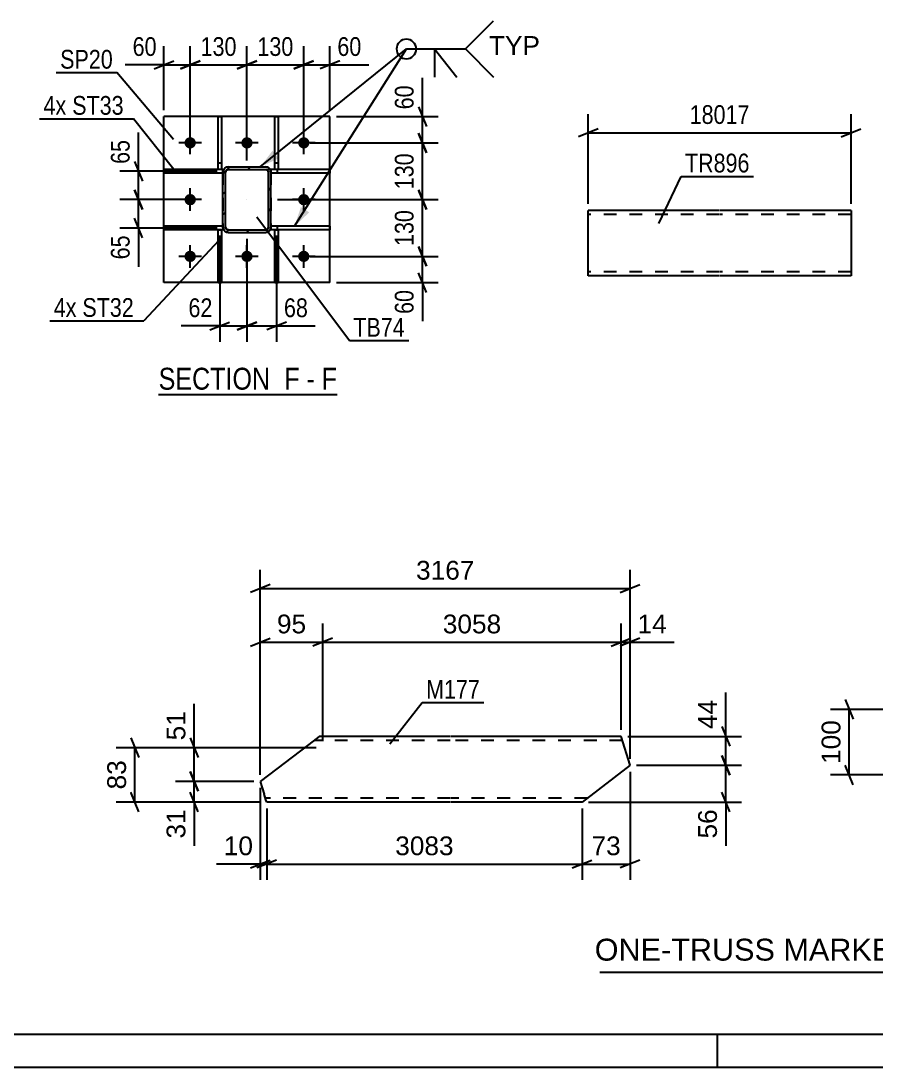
# Model space of a CAD drawing. Header units: millimetres. Extents: x 0 to 841, y 0 to 594.
# Drawn here: x 314.7 to 445.2, y 0 to 159.7 of the extents above; entities that cross this region are included whole.
import ezdxf

# ---------------------------------------------------------------- set-up
doc = ezdxf.new("R2010")
doc.units = ezdxf.units.MM
doc.linetypes.add('DXK_LINE_DOT2', pattern=[3.9198, 1.9599, -1.9599])
doc.linetypes.add('DXK_LINE_DOT3', pattern=[5.9187, 2.979, -0.9799, 0.9799, -0.9799])
doc.styles.add('Arial', font='ARIAL.TTF', dxfattribs={"height": 0.2})
doc.styles.add('Arial Narrow', font='ARIALN.TTF', dxfattribs={"height": 0.2})

# ---------------------------------------------------------------- blocks, each defined once
blk = doc.blocks.new('Unknown-717034467-1133')
at = {"color": 5, "linetype": 'Continuous'}
for p, q in [((5, 5), (836, 5)), ((421, 0), (421, 5)), ((0, 0), (841, 0))]:
    blk.add_line(p, q, dxfattribs=at)
blk = doc.blocks.new('Unknown-717034467-23349')
at = {"color": 7, "linetype": 'Continuous'}
blk.add_line((403, 14.5), (473, 14.5), dxfattribs=at)
at = {"color": 7, "style": 'Arial'}
blk.add_text('ONE-TRUSS MARKED AS TR896', height=3.3428, dxfattribs=at).set_placement((402.24, 16.25))
blk = doc.blocks.new('Unknown-717034467-17 - 2619')
at = {"color": 6, "linetype": 'Continuous'}
blk.add_line((335.7, 102.65), (362.92, 102.65), dxfattribs=at)
at = {"color": 0, "linetype": 'Continuous'}
for points in [[(353.81, 103.4), (353.81, 106.9), (335.7, 106.9), (335.7, 103.4)], [(357.2, 103.4), (357.2, 106.9), (354.86, 106.9), (354.86, 103.4)], [(359.53, 103.4), (359.53, 106.9), (358.25, 106.9), (358.25, 103.4)], [(362.92, 103.4), (362.92, 106.9), (360.58, 106.9), (360.58, 103.4)]]:
    blk.add_wipeout(points, dxfattribs=at)
at = {"color": 7, "linetype": 'Continuous', "style": 'Arial Narrow'}
for s, p in [('SECTION ', (335.7, 103.4)), ('F', (354.86, 103.4)), ('F', (360.58, 103.4)), ('-', (358.25, 103.4))]:
    blk.add_text(s, height=3.34, dxfattribs=at).set_placement(p)
blk = doc.blocks.new('Part-717034467-7425 - 7419')
at = {"color": 2, "linetype": 'Continuous'}
for p, q in [((360.2, 50.46), (358.63, 49.26)), ((380.2, 50.46), (360.2, 50.46)), ((406.27, 50.46), (380.3, 50.46)), ((407.64, 46.06), (406.27, 50.46)), ((358.63, 49.26), (351.21, 43.61)), ((407.64, 46.06), (400.3, 40.46)), ((351.21, 43.61), (351.82, 41.66)), ((352.08, 40.81), (351.82, 41.66)), ((352.16, 40.55), (352.08, 40.81)), ((352.19, 40.46), (352.16, 40.55)), ((380.2, 40.46), (352.19, 40.46)), ((400.3, 40.46), (380.3, 40.46))]:
    blk.add_line(p, q, dxfattribs=at)
at = {"color": 7, "linetype": 'DXK_LINE_DOT2'}
for p, q in [((360.2, 50.46), (359.23, 49.72)), ((380.2, 49.86), (359.42, 49.86)), ((406.46, 49.86), (380.3, 49.86)), ((351.96, 41.2), (351.82, 41.66)), ((352.08, 40.81), (351.99, 41.11)), ((380.2, 41.06), (352, 41.06)), ((401.09, 41.06), (380.3, 41.06))]:
    blk.add_line(p, q, dxfattribs=at)
blk = doc.blocks.new('Part-717034467-2743 - 2619')
at = {"color": 2, "linetype": 'Continuous'}
for p, q in [((361.84, 137), (352.84, 137)), ((352.84, 137), (352.84, 136.6)), ((361.84, 136.47), (352.84, 136.47)), ((361.84, 137), (361.84, 136.47))]:
    blk.add_line(p, q, dxfattribs=at)
at = {"color": 7, "linetype": 'DXK_LINE_DOT2'}
for p, q in [((352.84, 136.6), (352.84, 136.47)), ((353.84, 136.47), (353.84, 137))]:
    blk.add_line(p, q, dxfattribs=at)
blk = doc.blocks.new('Part-717034467-2716 - 2619')
at = {"color": 2, "linetype": 'Continuous'}
for p, q in [((353.43, 119.73), (353.43, 127.81)), ((353.43, 127.81), (353.96, 127.81)), ((353.96, 127.81), (353.96, 119.73)), ((353.96, 119.73), (353.43, 119.73))]:
    blk.add_line(p, q, dxfattribs=at)
at = {"color": 7, "linetype": 'DXK_LINE_DOT2'}
blk.add_line((353.43, 126.81), (353.96, 126.81), dxfattribs=at)
blk = doc.blocks.new('Part-717034467-2700 - 2619')
at = {"color": 2, "linetype": 'Continuous'}
for p, q in [((353.43, 137.01), (353.43, 145.07)), ((353.43, 145.07), (353.96, 145.07)), ((353.96, 145.07), (353.96, 137.01)), ((353.96, 137.01), (353.43, 137.01))]:
    blk.add_line(p, q, dxfattribs=at)
at = {"color": 7, "linetype": 'DXK_LINE_DOT2'}
blk.add_line((353.43, 138.01), (353.96, 138.01), dxfattribs=at)
blk = doc.blocks.new('Part-717034467-2680 - 2619')
at = {"linetype": 'Continuous'}
h = blk.add_hatch(dxfattribs=at)
h.set_pattern_fill('', scale=0.7, style=0, pattern_type=0)
h.set_pattern_definition([(45, (352.6076, 137.1688), (-1.57154, 1.57154), [])])
h.paths.add_polyline_path([(352.78, 136.91), (352.61, 137.17), (352.35, 137.34), (352.04, 137.4), (346.31, 137.4), (346, 137.34), (345.74, 137.17), (345.57, 136.91), (345.51, 136.6), (345.51, 128.2), (345.57, 127.9), (345.74, 127.64), (346, 127.46), (346.31, 127.4), (352.04, 127.4), (352.35, 127.46), (352.61, 127.64), (352.78, 127.9), (352.84, 128.2), (352.84, 136.6)])
h.paths.add_polyline_path([(352.44, 128.2), (352.41, 128.05), (352.32, 127.92), (352.19, 127.83), (352.04, 127.8), (346.31, 127.8), (346.16, 127.83), (346.03, 127.92), (345.94, 128.05), (345.91, 128.2), (345.91, 136.6), (345.94, 136.76), (346.03, 136.89), (346.16, 136.97), (346.31, 137), (352.04, 137), (352.19, 136.97), (352.32, 136.89), (352.41, 136.76), (352.44, 136.6)])
at = {"color": 7, "linetype": 'DXK_LINE_DOT2'}
for p, q in [((346, 137.34), (346.31, 137.4)), ((346.31, 137.4), (352.04, 137.4)), ((352.04, 137.4), (352.35, 137.34)), ((345.51, 136.6), (345.57, 136.91)), ((345.51, 136.6), (345.51, 128.2)), ((345.94, 136.76), (345.91, 136.6)), ((345.91, 128.2), (345.91, 136.6)), ((346.03, 136.89), (345.94, 136.76)), ((346.16, 136.97), (346.03, 136.89)), ((346.31, 137), (346.16, 136.97)), ((346.31, 137), (352.04, 137)), ((352.19, 136.97), (352.04, 137)), ((352.32, 136.89), (352.19, 136.97)), ((352.41, 136.76), (352.32, 136.89)), ((352.44, 136.6), (352.41, 136.76)), ((352.44, 128.2), (352.44, 136.6)), ((352.78, 136.91), (352.84, 136.6)), ((352.84, 136.6), (352.84, 128.2)), ((345.57, 127.9), (345.51, 128.2)), ((345.91, 128.2), (345.94, 128.05)), ((345.94, 128.05), (346.03, 127.92)), ((346.03, 127.92), (346.16, 127.83)), ((346.16, 127.83), (346.31, 127.8)), ((346.31, 127.8), (352.04, 127.8)), ((352.04, 127.8), (352.19, 127.83)), ((352.19, 127.83), (352.32, 127.92)), ((352.32, 127.92), (352.41, 128.05)), ((352.41, 128.05), (352.44, 128.2)), ((352.84, 128.2), (352.78, 127.9)), ((346.31, 127.4), (346, 127.46)), ((346.31, 127.4), (352.04, 127.4)), ((352.35, 127.46), (352.04, 127.4))]:
    blk.add_line(p, q, dxfattribs=at)
at = {"color": 2, "linetype": 'Continuous'}
for p, q in [((346.31, 137.4), (346, 137.34)), ((346.31, 137.4), (352.04, 137.4)), ((352.35, 137.34), (352.04, 137.4)), ((345.57, 136.91), (345.51, 136.6)), ((345.51, 128.2), (345.51, 136.6)), ((345.91, 136.6), (345.94, 136.76)), ((345.91, 128.2), (345.91, 136.6)), ((345.94, 136.76), (346.03, 136.89)), ((346.03, 136.89), (346.16, 136.97)), ((346.16, 136.97), (346.31, 137)), ((346.31, 137), (352.04, 137)), ((352.04, 137), (352.19, 136.97)), ((352.19, 136.97), (352.32, 136.89)), ((352.32, 136.89), (352.41, 136.76)), ((352.41, 136.76), (352.44, 136.6)), ((352.44, 128.2), (352.44, 136.6)), ((352.84, 136.6), (352.78, 136.91)), ((352.84, 128.2), (352.84, 136.6)), ((345.51, 128.2), (345.57, 127.9)), ((345.94, 128.05), (345.91, 128.2)), ((346.03, 127.92), (345.94, 128.05)), ((346.16, 127.83), (346.03, 127.92)), ((346.31, 127.8), (346.16, 127.83)), ((346.31, 127.8), (352.04, 127.8)), ((352.19, 127.83), (352.04, 127.8)), ((352.32, 127.92), (352.19, 127.83)), ((352.41, 128.05), (352.32, 127.92)), ((352.44, 128.2), (352.41, 128.05)), ((352.78, 127.9), (352.84, 128.2)), ((346, 127.46), (346.31, 127.4)), ((346.31, 127.4), (352.04, 127.4)), ((352.04, 127.4), (352.35, 127.46))]:
    blk.add_line(p, q, dxfattribs=at)
at = {"color": 7, "linetype": 'DXK_LINE_DOT3'}
blk.add_line((349.18, 132.4), (349.18, 132.4), dxfattribs=at)
at = {"color": 7, "linetype": 'DXK_LINE_DOT2'}
for centre, start, end in [((346.31, 136.6), 112.5, 157.5), ((352.04, 136.6), 22.5, 67.5), ((346.31, 128.2), 202.5, 247.5), ((352.04, 128.2), 292.5, 337.5)]:
    blk.add_arc(centre, 0.8, start, end, dxfattribs=at)
at = {"color": 2, "linetype": 'Continuous'}
for centre, start, end in [((346.31, 136.6), 112.5, 157.5), ((352.04, 136.6), 22.5, 67.5), ((346.31, 128.2), 202.5, 247.5), ((352.04, 128.2), 292.5, 337.5)]:
    blk.add_arc(centre, 0.8, start, end, dxfattribs=at)
blk = doc.blocks.new('Part-717034467-2715 - 2619')
at = {"color": 2, "linetype": 'Continuous'}
for p, q in [((344.76, 137.01), (344.76, 145.07)), ((344.76, 145.07), (345.3, 145.07)), ((345.3, 145.07), (345.3, 137.01)), ((345.3, 137.01), (344.76, 137.01))]:
    blk.add_line(p, q, dxfattribs=at)
at = {"color": 7, "linetype": 'DXK_LINE_DOT2'}
blk.add_line((344.76, 138.01), (345.3, 138.01), dxfattribs=at)
blk = doc.blocks.new('Part-717034467-2721 - 2619')
at = {"color": 2, "linetype": 'Continuous'}
for p, q in [((344.77, 119.73), (344.77, 127.81)), ((344.77, 127.81), (345.3, 127.81)), ((345.3, 127.81), (345.3, 119.73)), ((345.3, 119.73), (344.77, 119.73))]:
    blk.add_line(p, q, dxfattribs=at)
at = {"color": 7, "linetype": 'DXK_LINE_DOT2'}
blk.add_line((344.77, 126.81), (345.3, 126.81), dxfattribs=at)
blk = doc.blocks.new('Part-717034467-2722 - 2619')
at = {"color": 2, "linetype": 'Continuous'}
for p, q in [((345.51, 128.33), (336.51, 128.33)), ((336.51, 128.33), (336.51, 127.8)), ((344.77, 127.8), (336.51, 127.8)), ((345.51, 127.8), (345.3, 127.8)), ((345.51, 128.2), (345.51, 127.8))]:
    blk.add_line(p, q, dxfattribs=at)
at = {"color": 7, "linetype": 'DXK_LINE_DOT2'}
for p, q in [((344.51, 127.8), (344.51, 128.33)), ((345.3, 127.8), (344.77, 127.8)), ((345.51, 128.2), (345.51, 128.33))]:
    blk.add_line(p, q, dxfattribs=at)
blk = doc.blocks.new('Part-717034467-2723 - 2619')
at = {"color": 2, "linetype": 'Continuous'}
for p, q in [((345.51, 137), (336.51, 137)), ((336.51, 137), (336.51, 136.47)), ((345.51, 136.47), (336.51, 136.47)), ((345.51, 136.6), (345.51, 137))]:
    blk.add_line(p, q, dxfattribs=at)
at = {"color": 7, "linetype": 'DXK_LINE_DOT2'}
for p, q in [((344.51, 136.47), (344.51, 137)), ((345.51, 136.6), (345.51, 136.47))]:
    blk.add_line(p, q, dxfattribs=at)
blk = doc.blocks.new('Part-717034467-2738 - 2619')
at = {"color": 2, "linetype": 'Continuous'}
for p, q in [((361.84, 128.33), (352.84, 128.33)), ((352.84, 128.21), (352.84, 127.8)), ((353.43, 127.8), (352.84, 127.8)), ((361.84, 127.8), (353.96, 127.8)), ((361.84, 128.33), (361.84, 127.8))]:
    blk.add_line(p, q, dxfattribs=at)
at = {"color": 7, "linetype": 'DXK_LINE_DOT2'}
for p, q in [((352.84, 128.33), (352.84, 128.21)), ((353.96, 127.8), (353.43, 127.8)), ((353.84, 127.8), (353.84, 128.33))]:
    blk.add_line(p, q, dxfattribs=at)
blk = doc.blocks.new('Part-717034467-2748 - 2619')
at = {"color": 2, "linetype": 'Continuous'}
for p, q in [((336.51, 119.74), (336.51, 145.07)), ((361.84, 145.07), (336.51, 145.07)), ((361.84, 119.74), (361.84, 145.07)), ((361.84, 119.74), (336.51, 119.74))]:
    blk.add_line(p, q, dxfattribs=at)
blk = doc.blocks.new('Bolt-717034467-2767 - 2619')
at = {"linetype": 'Continuous'}
for points in [[(339.64, 141.07, -1), (341.38, 141.07, -1)], [(348.31, 141.07, -1), (350.04, 141.07, -1)], [(356.98, 141.07, -1), (358.71, 141.07, -1)], [(339.64, 132.4, -1), (341.38, 132.4, -1)], [(356.98, 132.4, -1), (358.71, 132.4, -1)], [(339.64, 123.74, -1), (341.38, 123.74, -1)], [(348.31, 123.74, -1), (350.04, 123.74, -1)], [(356.98, 123.74, -1), (358.71, 123.74, -1)]]:
    blk.add_hatch(color=1, dxfattribs=at).paths.add_polyline_path(points)
at = {"color": 1, "linetype": 'Continuous'}
for p, q in [((340.51, 139.34), (340.51, 142.8)), ((349.18, 139.34), (349.18, 142.8)), ((357.84, 139.34), (357.84, 142.8)), ((342.24, 141.07), (338.78, 141.07)), ((350.91, 141.07), (347.44, 141.07)), ((359.58, 141.07), (356.11, 141.07)), ((340.51, 130.67), (340.51, 134.14)), ((357.84, 130.67), (357.84, 134.14)), ((342.24, 132.4), (338.78, 132.4)), ((359.58, 132.4), (356.11, 132.4)), ((340.51, 122), (340.51, 125.47)), ((349.18, 122), (349.18, 125.47)), ((357.84, 122), (357.84, 125.47)), ((342.24, 123.74), (338.78, 123.74)), ((350.91, 123.74), (347.44, 123.74)), ((359.58, 123.74), (356.11, 123.74))]:
    blk.add_line(p, q, dxfattribs=at)
blk = doc.blocks.new('Part-717034467-7367 - 7361')
at = {"color": 2, "linetype": 'Continuous'}
for p, q in [((421.25, 130.76), (401.25, 130.76)), ((401.25, 120.85), (401.25, 130.76)), ((441.35, 130.76), (421.35, 130.76)), ((441.35, 130.76), (441.35, 120.76)), ((401.25, 120.76), (401.25, 120.85)), ((421.25, 120.76), (401.25, 120.76)), ((441.35, 120.76), (421.35, 120.76))]:
    blk.add_line(p, q, dxfattribs=at)
at = {"color": 7, "linetype": 'DXK_LINE_DOT2'}
for p, q in [((421.25, 130.16), (401.25, 130.16)), ((441.35, 130.16), (421.35, 130.16)), ((441.35, 130.67), (441.35, 130.76)), ((401.25, 121.36), (401.25, 121.41)), ((421.25, 121.36), (401.25, 121.36)), ((441.35, 121.36), (421.35, 121.36)), ((441.35, 121.36), (441.35, 121.41))]:
    blk.add_line(p, q, dxfattribs=at)
blk = doc.blocks.new('StraightDimension-717034467-7537 - 7419')
at = {"color": 7, "linetype": 'Continuous'}
for p, q in [((351.21, 44.61), (351.21, 75.9)), ((407.64, 47.06), (407.64, 75.9)), ((352.71, 73.65), (349.71, 72.45)), ((406.14, 72.45), (409.14, 73.65)), ((351.21, 73.05), (407.64, 73.05))]:
    blk.add_line(p, q, dxfattribs=at)
at = {"color": 0}
blk.add_wipeout([(384.47, 73.8), (384.47, 78), (374.38, 78), (374.38, 73.8)], dxfattribs=at)
at = {"color": 3, "style": 'Arial'}
blk.add_text('3167', height=2.865, dxfattribs=at).set_placement((374.98, 74.4))
blk = doc.blocks.new('StraightDimension-717034467-7428 - 7419')
at = {"color": 7, "linetype": 'Continuous'}
for p, q in [((351.21, 42.61), (351.21, 28.59)), ((352.19, 39.46), (352.19, 28.59)), ((349.71, 30.39), (352.71, 31.59)), ((353.69, 31.59), (350.69, 30.39)), ((351.21, 30.99), (352.19, 30.99))]:
    blk.add_line(p, q, dxfattribs=at)
at = {"color": 0}
blk.add_wipeout([(350.68, 31.74), (350.68, 35.94), (345.04, 35.94), (345.04, 31.74)], dxfattribs=at)
at = {"color": 7, "linetype": 'Continuous'}
blk.add_line((351.21, 30.99), (344.51, 30.99), dxfattribs=at)
blk.add_line((351.21, 30.99), (344.51, 30.99), dxfattribs=at)
at = {"color": 3, "style": 'Arial'}
blk.add_text('10', height=2.865, dxfattribs=at).set_placement((345.64, 32.34))
blk = doc.blocks.new('StraightDimension-717034467-7469 - 7419')
at = {"color": 7, "linetype": 'Continuous'}
for p, q in [((407.64, 45.06), (407.64, 28.59)), ((400.3, 39.46), (400.3, 28.59)), ((398.8, 30.39), (401.8, 31.59)), ((400.3, 30.99), (407.64, 30.99)), ((409.14, 31.59), (406.14, 30.39))]:
    blk.add_line(p, q, dxfattribs=at)
at = {"color": 0}
blk.add_wipeout([(406.8, 31.74), (406.8, 35.94), (401.15, 35.94), (401.15, 31.74)], dxfattribs=at)
at = {"color": 3, "style": 'Arial'}
blk.add_text('73', height=2.865, dxfattribs=at).set_placement((401.75, 32.34))
blk = doc.blocks.new('StraightDimension-717034467-7445 - 7419')
at = {"color": 7, "linetype": 'Continuous'}
for p, q in [((352.19, 39.46), (352.19, 28.59)), ((400.3, 39.46), (400.3, 28.59)), ((353.69, 31.59), (350.69, 30.39)), ((352.19, 30.99), (400.3, 30.99)), ((398.8, 30.39), (401.8, 31.59))]:
    blk.add_line(p, q, dxfattribs=at)
at = {"color": 0}
blk.add_wipeout([(381.29, 31.74), (381.29, 35.94), (371.2, 35.94), (371.2, 31.74)], dxfattribs=at)
at = {"color": 3, "style": 'Arial'}
blk.add_text('3083', height=2.865, dxfattribs=at).set_placement((371.8, 32.34))
blk = doc.blocks.new('StraightDimension-717034467-7639 - 7419')
at = {"color": 7, "linetype": 'Continuous'}
for p, q in [((421.64, 47.56), (422.84, 44.56)), ((408.64, 46.06), (424.64, 46.06)), ((422.24, 40.46), (422.24, 46.06)), ((422.84, 38.96), (421.64, 41.96)), ((401.3, 40.46), (424.64, 40.46))]:
    blk.add_line(p, q, dxfattribs=at)
at = {"color": 0}
blk.add_wipeout([(421.49, 39.94), (417.29, 39.94), (417.29, 34.29), (421.49, 34.29)], dxfattribs=at)
at = {"color": 7, "linetype": 'Continuous'}
blk.add_line((422.24, 40.46), (422.24, 33.77), dxfattribs=at)
blk.add_line((422.24, 40.46), (422.24, 33.77), dxfattribs=at)
at = {"color": 3, "style": 'Arial'}
blk.add_text('56', height=2.865, rotation=90.0002, dxfattribs=at).set_placement((420.89, 34.89))
blk = doc.blocks.new('StraightDimension-717034467-7511 - 7419')
at = {"color": 7, "linetype": 'Continuous'}
for p, q in [((340.52, 50.24), (341.72, 47.24)), ((359.74, 48.74), (338.27, 48.74)), ((341.12, 43.61), (341.12, 48.74)), ((341.72, 42.11), (340.52, 45.11)), ((350.21, 43.61), (338.27, 43.61))]:
    blk.add_line(p, q, dxfattribs=at)
at = {"color": 0}
blk.add_wipeout([(340.37, 54.91), (336.17, 54.91), (336.17, 49.27), (340.37, 49.27)], dxfattribs=at)
at = {"color": 7, "linetype": 'Continuous'}
blk.add_line((341.12, 48.74), (341.12, 55.44), dxfattribs=at)
blk.add_line((341.12, 48.74), (341.12, 55.44), dxfattribs=at)
at = {"color": 3, "style": 'Arial'}
blk.add_text('51', height=2.865, rotation=90.0002, dxfattribs=at).set_placement((339.77, 49.87))
blk = doc.blocks.new('StraightDimension-717034467-7487 - 7419')
at = {"color": 7, "linetype": 'Continuous'}
for p, q in [((340.52, 45.11), (341.72, 42.11)), ((350.21, 43.61), (338.27, 43.61)), ((341.12, 40.46), (341.12, 43.61)), ((341.72, 38.96), (340.52, 41.96)), ((351.19, 40.46), (338.27, 40.46))]:
    blk.add_line(p, q, dxfattribs=at)
at = {"color": 0}
blk.add_wipeout([(340.37, 39.94), (336.17, 39.94), (336.17, 34.29), (340.37, 34.29)], dxfattribs=at)
at = {"color": 7, "linetype": 'Continuous'}
blk.add_line((341.12, 40.46), (341.12, 33.77), dxfattribs=at)
blk.add_line((341.12, 40.46), (341.12, 33.77), dxfattribs=at)
at = {"color": 3, "style": 'Arial'}
blk.add_text('31', height=2.865, rotation=90.0002, dxfattribs=at).set_placement((339.77, 34.89))
blk = doc.blocks.new('StraightDimension-717034467-7548 - 7419')
at = {"color": 7, "linetype": 'Continuous'}
for p, q in [((360.74, 49.74), (360.74, 67.7)), ((406.27, 51.46), (406.27, 67.7)), ((362.24, 65.45), (359.24, 64.25)), ((360.74, 64.85), (406.27, 64.85)), ((404.77, 64.25), (407.77, 65.45))]:
    blk.add_line(p, q, dxfattribs=at)
at = {"color": 0}
blk.add_wipeout([(388.55, 65.6), (388.55, 69.8), (378.46, 69.8), (378.46, 65.6)], dxfattribs=at)
at = {"color": 3, "style": 'Arial'}
blk.add_text('3058', height=2.865, dxfattribs=at).set_placement((379.06, 66.2))
blk = doc.blocks.new('StraightDimension-717034467-7572 - 7419')
at = {"color": 7, "linetype": 'Continuous'}
for p, q in [((351.21, 44.61), (351.21, 67.7)), ((360.74, 49.74), (360.74, 67.7)), ((349.71, 64.25), (352.71, 65.45)), ((351.21, 64.85), (360.74, 64.85)), ((362.24, 65.45), (359.24, 64.25))]:
    blk.add_line(p, q, dxfattribs=at)
at = {"color": 0}
blk.add_wipeout([(358.8, 65.6), (358.8, 69.8), (353.15, 69.8), (353.15, 65.6)], dxfattribs=at)
at = {"color": 3, "style": 'Arial'}
blk.add_text('95', height=2.865, dxfattribs=at).set_placement((353.75, 66.2))
blk = doc.blocks.new('StraightDimension-717034467-7589 - 7419')
at = {"color": 7, "linetype": 'Continuous'}
for p, q in [((406.27, 51.46), (406.27, 67.7)), ((407.64, 47.06), (407.64, 67.7)), ((404.77, 64.25), (407.77, 65.45)), ((409.14, 65.45), (406.14, 64.25)), ((406.27, 64.85), (407.64, 64.85))]:
    blk.add_line(p, q, dxfattribs=at)
at = {"color": 0}
blk.add_wipeout([(413.82, 65.6), (413.82, 69.8), (408.17, 69.8), (408.17, 65.6)], dxfattribs=at)
at = {"color": 7, "linetype": 'Continuous'}
blk.add_line((407.64, 64.85), (414.34, 64.85), dxfattribs=at)
blk.add_line((407.64, 64.85), (414.34, 64.85), dxfattribs=at)
at = {"color": 3, "style": 'Arial'}
blk.add_text('14', height=2.865, dxfattribs=at).set_placement((408.77, 66.2))
blk = doc.blocks.new('StraightDimension-717034467-7607 - 7419')
at = {"color": 7, "linetype": 'Continuous'}
for p, q in [((331.47, 50.24), (332.67, 47.24)), ((359.74, 48.74), (329.22, 48.74)), ((332.07, 40.46), (332.07, 48.74)), ((332.67, 38.96), (331.47, 41.96)), ((351.19, 40.46), (329.22, 40.46))]:
    blk.add_line(p, q, dxfattribs=at)
at = {"color": 0}
blk.add_wipeout([(331.32, 47.43), (327.12, 47.43), (327.12, 41.78), (331.32, 41.78)], dxfattribs=at)
at = {"color": 3, "style": 'Arial'}
blk.add_text('83', height=2.865, rotation=90.0002, dxfattribs=at).set_placement((330.72, 42.38))
blk = doc.blocks.new('StraightDimension-717034467-7663 - 7419')
at = {"color": 7, "linetype": 'Continuous'}
for p, q in [((421.64, 51.96), (422.84, 48.96)), ((407.27, 50.46), (424.64, 50.46)), ((422.24, 46.06), (422.24, 50.46)), ((422.84, 44.56), (421.64, 47.56)), ((408.64, 46.06), (424.64, 46.06))]:
    blk.add_line(p, q, dxfattribs=at)
at = {"color": 0}
blk.add_wipeout([(421.49, 56.64), (417.29, 56.64), (417.29, 50.99), (421.49, 50.99)], dxfattribs=at)
at = {"color": 7, "linetype": 'Continuous'}
blk.add_line((422.24, 50.46), (422.24, 57.16), dxfattribs=at)
blk.add_line((422.24, 50.46), (422.24, 57.16), dxfattribs=at)
at = {"color": 3, "style": 'Arial'}
blk.add_text('44', height=2.865, rotation=90.0002, dxfattribs=at).set_placement((420.89, 51.59))
blk = doc.blocks.new('StraightDimension-717034467-2894 - 2619')
at = {"color": 7, "linetype": 'Continuous'}
for p, q in [((349.18, 138.4), (349.18, 155.84)), ((357.84, 142.07), (357.84, 155.84)), ((347.68, 152.39), (350.68, 153.59)), ((359.34, 153.59), (356.34, 152.39)), ((349.18, 152.99), (357.84, 152.99))]:
    blk.add_line(p, q, dxfattribs=at)
at = {"color": 0}
blk.add_wipeout([(356.85, 153.74), (356.85, 157.94), (350.17, 157.94), (350.17, 153.74)], dxfattribs=at)
at = {"color": 3, "style": 'Arial Narrow'}
blk.add_text('130', height=2.863, dxfattribs=at).set_placement((350.77, 154.34))
blk = doc.blocks.new('StraightDimension-717034467-2843 - 2619')
at = {"color": 7, "linetype": 'Continuous'}
for p, q in [((375.35, 125.24), (376.55, 122.24)), ((358.84, 123.74), (378.35, 123.74)), ((375.95, 119.74), (375.95, 123.74)), ((376.55, 118.24), (375.35, 121.24)), ((362.84, 119.74), (378.35, 119.74))]:
    blk.add_line(p, q, dxfattribs=at)
at = {"color": 0}
blk.add_wipeout([(375.2, 119.21), (371, 119.21), (371, 114.36), (375.2, 114.36)], dxfattribs=at)
at = {"color": 7, "linetype": 'Continuous'}
blk.add_line((375.95, 119.74), (375.95, 113.83), dxfattribs=at)
blk.add_line((375.95, 119.74), (375.95, 113.83), dxfattribs=at)
at = {"color": 3, "style": 'Arial Narrow'}
blk.add_text('60', height=2.863, rotation=90.0002, dxfattribs=at).set_placement((374.6, 114.96))
blk = doc.blocks.new('StraightDimension-717034467-2873 - 2619')
at = {"color": 7, "linetype": 'Continuous'}
for p, q in [((375.35, 146.57), (376.55, 143.57)), ((362.84, 145.07), (378.35, 145.07)), ((375.95, 141.07), (375.95, 145.07)), ((376.55, 139.57), (375.35, 142.57)), ((358.84, 141.07), (378.35, 141.07))]:
    blk.add_line(p, q, dxfattribs=at)
at = {"color": 0}
blk.add_wipeout([(375.2, 150.45), (371, 150.45), (371, 145.59), (375.2, 145.59)], dxfattribs=at)
at = {"color": 7, "linetype": 'Continuous'}
blk.add_line((375.95, 145.07), (375.95, 150.98), dxfattribs=at)
blk.add_line((375.95, 145.07), (375.95, 150.98), dxfattribs=at)
at = {"color": 3, "style": 'Arial Narrow'}
blk.add_text('60', height=2.863, rotation=90.0002, dxfattribs=at).set_placement((374.6, 146.19))
blk = doc.blocks.new('StraightDimension-717034467-2944 - 2619')
at = {"color": 7, "linetype": 'Continuous'}
for p, q in [((349.18, 126.4), (349.18, 110.72)), ((353.7, 126.81), (353.7, 110.72)), ((347.68, 112.52), (350.68, 113.72)), ((355.2, 113.72), (352.2, 112.52)), ((349.18, 113.12), (353.7, 113.12))]:
    blk.add_line(p, q, dxfattribs=at)
at = {"color": 0}
blk.add_wipeout([(359.08, 113.87), (359.08, 118.07), (354.22, 118.07), (354.22, 113.87)], dxfattribs=at)
at = {"color": 7, "linetype": 'Continuous'}
blk.add_line((353.7, 113.12), (359.6, 113.12), dxfattribs=at)
blk.add_line((353.7, 113.12), (359.6, 113.12), dxfattribs=at)
at = {"color": 3, "style": 'Arial Narrow'}
blk.add_text('68', height=2.863, dxfattribs=at).set_placement((354.82, 114.47))
blk = doc.blocks.new('StraightDimension-717034467-2853 - 2619')
at = {"color": 7, "linetype": 'Continuous'}
for p, q in [((375.35, 133.9), (376.55, 130.9)), ((353.84, 132.4), (378.35, 132.4)), ((375.95, 123.74), (375.95, 132.4)), ((376.55, 122.24), (375.35, 125.24)), ((358.84, 123.74), (378.35, 123.74))]:
    blk.add_line(p, q, dxfattribs=at)
at = {"color": 0}
blk.add_wipeout([(375.2, 131.41), (371, 131.41), (371, 124.73), (375.2, 124.73)], dxfattribs=at)
at = {"color": 3, "style": 'Arial Narrow'}
blk.add_text('130', height=2.863, rotation=90.0002, dxfattribs=at).set_placement((374.6, 125.33))
blk = doc.blocks.new('StraightDimension-717034467-2863 - 2619')
at = {"color": 7, "linetype": 'Continuous'}
for p, q in [((375.35, 142.57), (376.55, 139.57)), ((358.84, 141.07), (378.35, 141.07)), ((375.95, 132.4), (375.95, 141.07)), ((376.55, 130.9), (375.35, 133.9)), ((353.84, 132.4), (378.35, 132.4))]:
    blk.add_line(p, q, dxfattribs=at)
at = {"color": 0}
blk.add_wipeout([(375.2, 140.08), (371, 140.08), (371, 133.39), (375.2, 133.39)], dxfattribs=at)
at = {"color": 3, "style": 'Arial Narrow'}
blk.add_text('130', height=2.863, rotation=90.0002, dxfattribs=at).set_placement((374.6, 133.99))
blk = doc.blocks.new('StraightDimension-717034467-2884 - 2619')
at = {"color": 7, "linetype": 'Continuous'}
for p, q in [((357.84, 142.07), (357.84, 155.84)), ((361.84, 146.07), (361.84, 155.84)), ((356.34, 152.39), (359.34, 153.59)), ((363.34, 153.59), (360.34, 152.39)), ((357.84, 152.99), (361.84, 152.99))]:
    blk.add_line(p, q, dxfattribs=at)
at = {"color": 0}
blk.add_wipeout([(367.22, 153.74), (367.22, 157.94), (362.37, 157.94), (362.37, 153.74)], dxfattribs=at)
at = {"color": 7, "linetype": 'Continuous'}
blk.add_line((361.84, 152.99), (367.75, 152.99), dxfattribs=at)
blk.add_line((361.84, 152.99), (367.75, 152.99), dxfattribs=at)
at = {"color": 3, "style": 'Arial Narrow'}
blk.add_text('60', height=2.863, dxfattribs=at).set_placement((362.97, 154.34))
blk = doc.blocks.new('StraightDimension-717034467-2903 - 2619')
at = {"color": 7, "linetype": 'Continuous'}
for p, q in [((340.51, 142.07), (340.51, 155.84)), ((349.18, 138.4), (349.18, 155.84)), ((339.01, 152.39), (342.01, 153.59)), ((350.68, 153.59), (347.68, 152.39)), ((340.51, 152.99), (349.18, 152.99))]:
    blk.add_line(p, q, dxfattribs=at)
at = {"color": 0}
blk.add_wipeout([(348.18, 153.74), (348.18, 157.94), (341.5, 157.94), (341.5, 153.74)], dxfattribs=at)
at = {"color": 3, "style": 'Arial Narrow'}
blk.add_text('130', height=2.863, dxfattribs=at).set_placement((342.1, 154.34))
blk = doc.blocks.new('StraightDimension-717034467-2912 - 2619')
at = {"color": 7, "linetype": 'Continuous'}
for p, q in [((336.51, 146.07), (336.51, 155.84)), ((340.51, 142.07), (340.51, 155.84)), ((335.01, 152.39), (338.01, 153.59)), ((342.01, 153.59), (339.01, 152.39)), ((336.51, 152.99), (340.51, 152.99))]:
    blk.add_line(p, q, dxfattribs=at)
at = {"color": 0}
blk.add_wipeout([(335.98, 153.74), (335.98, 157.94), (331.13, 157.94), (331.13, 153.74)], dxfattribs=at)
at = {"color": 7, "linetype": 'Continuous'}
blk.add_line((336.51, 152.99), (330.6, 152.99), dxfattribs=at)
blk.add_line((336.51, 152.99), (330.6, 152.99), dxfattribs=at)
at = {"color": 3, "style": 'Arial Narrow'}
blk.add_text('60', height=2.863, dxfattribs=at).set_placement((331.73, 154.34))
blk = doc.blocks.new('StraightDimension-717034467-2923 - 2619')
at = {"color": 7, "linetype": 'Continuous'}
for p, q in [((332.02, 138.23), (333.22, 135.23)), ((344.51, 136.73), (329.77, 136.73)), ((332.62, 132.4), (332.62, 136.73)), ((333.22, 130.9), (332.02, 133.9)), ((339.51, 132.4), (329.77, 132.4))]:
    blk.add_line(p, q, dxfattribs=at)
at = {"color": 0}
blk.add_wipeout([(331.87, 142.12), (327.67, 142.12), (327.67, 137.26), (331.87, 137.26)], dxfattribs=at)
at = {"color": 7, "linetype": 'Continuous'}
blk.add_line((332.62, 136.73), (332.62, 142.64), dxfattribs=at)
blk.add_line((332.62, 136.73), (332.62, 142.64), dxfattribs=at)
at = {"color": 3, "style": 'Arial Narrow'}
blk.add_text('65', height=2.863, rotation=90.0002, dxfattribs=at).set_placement((331.27, 137.86))
blk = doc.blocks.new('StraightDimension-717034467-2933 - 2619')
at = {"color": 7, "linetype": 'Continuous'}
for p, q in [((332.02, 133.9), (333.22, 130.9)), ((339.51, 132.4), (329.77, 132.4)), ((332.62, 128.07), (332.62, 132.4)), ((333.22, 126.57), (332.02, 129.57)), ((344.51, 128.07), (329.77, 128.07))]:
    blk.add_line(p, q, dxfattribs=at)
at = {"color": 0}
blk.add_wipeout([(331.87, 127.54), (327.67, 127.54), (327.67, 122.69), (331.87, 122.69)], dxfattribs=at)
at = {"color": 7, "linetype": 'Continuous'}
blk.add_line((332.62, 128.07), (332.62, 122.16), dxfattribs=at)
blk.add_line((332.62, 128.07), (332.62, 122.16), dxfattribs=at)
at = {"color": 3, "style": 'Arial Narrow'}
blk.add_text('65', height=2.863, rotation=90.0002, dxfattribs=at).set_placement((331.27, 123.29))
blk = doc.blocks.new('StraightDimension-717034467-2957 - 2619')
at = {"color": 7, "linetype": 'Continuous'}
for p, q in [((345.03, 126.81), (345.03, 110.72)), ((349.18, 126.4), (349.18, 110.72)), ((343.53, 112.52), (346.53, 113.72)), ((350.68, 113.72), (347.68, 112.52)), ((345.03, 113.12), (349.18, 113.12))]:
    blk.add_line(p, q, dxfattribs=at)
at = {"color": 0}
blk.add_wipeout([(344.51, 113.87), (344.51, 118.07), (339.65, 118.07), (339.65, 113.87)], dxfattribs=at)
at = {"color": 7, "linetype": 'Continuous'}
blk.add_line((345.03, 113.12), (339.13, 113.12), dxfattribs=at)
blk.add_line((345.03, 113.12), (339.13, 113.12), dxfattribs=at)
at = {"color": 3, "style": 'Arial Narrow'}
blk.add_text('62', height=2.863, dxfattribs=at).set_placement((340.25, 114.47))
blk = doc.blocks.new('StraightDimension-717034467-7747 - 7689')
at = {"color": 7, "linetype": 'Continuous'}
for p, q in [((440.48, 56.1), (441.68, 53.1)), ((453.2, 54.6), (438.23, 54.6)), ((441.08, 44.6), (441.08, 54.6)), ((441.68, 43.1), (440.48, 46.1)), ((449.56, 44.6), (438.23, 44.6))]:
    blk.add_line(p, q, dxfattribs=at)
at = {"color": 0}
blk.add_wipeout([(440.33, 53.54), (436.13, 53.54), (436.13, 45.67), (440.33, 45.67)], dxfattribs=at)
at = {"color": 3, "style": 'Arial'}
blk.add_text('100', height=2.865, rotation=90.0002, dxfattribs=at).set_placement((439.73, 46.27))
blk = doc.blocks.new('StraightDimension-717034467-7372 - 7361')
at = {"color": 7, "linetype": 'Continuous'}
for p, q in [((401.25, 131.76), (401.25, 145.46)), ((441.35, 131.76), (441.35, 145.46)), ((402.75, 143.21), (399.75, 142.01)), ((401.25, 142.61), (441.35, 142.61)), ((439.85, 142.01), (442.85, 143.21))]:
    blk.add_line(p, q, dxfattribs=at)
at = {"color": 0}
blk.add_wipeout([(426.47, 143.36), (426.47, 147.56), (416.13, 147.56), (416.13, 143.36)], dxfattribs=at)
at = {"color": 3, "style": 'Arial Narrow'}
blk.add_text('18017', height=2.863, dxfattribs=at).set_placement((416.73, 143.96))
blk = doc.blocks.new('Mark-717034467-7421 - 7419')
at = {"color": 0}
blk.add_wipeout([(384.74, 56.23), (384.74, 59.23), (376.51, 59.23), (376.51, 56.23)], dxfattribs=at)
blk.add_wipeout([(384.74, 56.23), (384.74, 59.23), (376.51, 59.23), (376.51, 56.23)], dxfattribs=at)
at = {"color": 30, "linetype": 'Continuous'}
for p, q in [((370.98, 49.34), (375.91, 55.63)), ((375.91, 55.63), (385.34, 55.63))]:
    blk.add_line(p, q, dxfattribs=at)
at = {"color": 3, "style": 'Arial Narrow'}
blk.add_text('M177', height=2.863, dxfattribs=at).set_placement((376.51, 56.23))
blk = doc.blocks.new('MarkSet-717034467-3019 - 2619')
at = {"color": 30, "linetype": 'Continuous'}
blk.add_line((338, 137), (331.86, 144.76), dxfattribs=at)
at = {"color": 0}
for points in [[(321.61, 145.36), (321.61, 148.36), (318.13, 148.36), (318.13, 145.36)], [(330.36, 145.36), (330.36, 148.36), (322.51, 148.36), (322.51, 145.36)]]:
    blk.add_wipeout(points, dxfattribs=at)
for points in [[(321.61, 145.36), (321.61, 148.36), (318.13, 148.36), (318.13, 145.36)], [(330.36, 145.36), (330.36, 148.36), (322.51, 148.36), (322.51, 145.36)]]:
    blk.add_wipeout(points, dxfattribs=at)
at = {"color": 30, "linetype": 'Continuous'}
blk.add_line((317.53, 144.76), (331.86, 144.76), dxfattribs=at)
at = {"color": 3, "style": 'Arial Narrow'}
for s, p in [('4x', (318.13, 145.36)), ('ST33', (322.51, 145.36))]:
    blk.add_text(s, height=2.863, dxfattribs=at).set_placement(p)
blk = doc.blocks.new('Mark-717034467-2676 - 2619')
at = {"color": 0}
blk.add_wipeout([(373.26, 111.48), (373.26, 114.48), (365.4, 114.48), (365.4, 111.48)], dxfattribs=at)
blk.add_wipeout([(373.26, 111.48), (373.26, 114.48), (365.4, 114.48), (365.4, 111.48)], dxfattribs=at)
at = {"color": 30, "linetype": 'Continuous'}
for p, q in [((350.69, 129.77), (364.8, 110.88)), ((364.8, 110.88), (373.86, 110.88))]:
    blk.add_line(p, q, dxfattribs=at)
at = {"color": 3, "style": 'Arial Narrow'}
blk.add_text('TB74', height=2.863, dxfattribs=at).set_placement((365.4, 111.48))
blk = doc.blocks.new('Mark-717034467-2744 - 2619')
at = {"color": 0}
blk.add_wipeout([(328.71, 152.4), (328.71, 155.4), (320.67, 155.4), (320.67, 152.4)], dxfattribs=at)
blk.add_wipeout([(328.71, 152.4), (328.71, 155.4), (320.67, 155.4), (320.67, 152.4)], dxfattribs=at)
at = {"color": 30, "linetype": 'Continuous'}
for p in [(320.07, 151.8), (337.96, 141.59)]:
    blk.add_line(p, (329.31, 151.8), dxfattribs=at)
at = {"color": 3, "style": 'Arial Narrow'}
blk.add_text('SP20', height=2.863, dxfattribs=at).set_placement((320.67, 152.4))
blk = doc.blocks.new('WeldMark-717034467-2970 - 2619')
at = {"linetype": 'Continuous'}
for points in [[(354.01, 138.7), (351.2, 137.4), (353.07, 139.87)], [(358.67, 130.47), (356.44, 128.33), (357.4, 131.27)]]:
    blk.add_hatch(color=30, dxfattribs=at).paths.add_polyline_path(points)
at = {"color": 30, "linetype": 'Continuous'}
for p, q in [((351.2, 137.4), (373.5, 155.4)), ((356.44, 128.33), (373.5, 155.4)), ((373.5, 155.4), (382.5, 155.4))]:
    blk.add_line(p, q, dxfattribs=at)
at = {"color": 3, "linetype": 'Continuous'}
for q in [(381.22, 151.11), (377.79, 151.11)]:
    blk.add_line((377.79, 155.4), q, dxfattribs=at)
for start, end in [(90, 270), (270, 90)]:
    blk.add_arc((373.5, 155.4), 1.5, start, end, dxfattribs=at)
at = {"color": 0, "linetype": 'Continuous'}
blk.add_wipeout([(393.88, 154.5), (393.88, 157.5), (386.1, 157.5), (386.1, 154.5)], dxfattribs=at)
blk.add_wipeout([(393.88, 154.5), (393.88, 157.5), (386.1, 157.5), (386.1, 154.5)], dxfattribs=at)
at = {"color": 3, "linetype": 'Continuous'}
for q in [(386.79, 159.68), (386.79, 151.11)]:
    blk.add_line((382.5, 155.4), q, dxfattribs=at)
at = {"color": 3, "linetype": 'Continuous', "style": 'Arial'}
blk.add_text('TYP', height=2.865, dxfattribs=at).set_placement((386.1, 154.5))
blk = doc.blocks.new('MarkSet-717034467-3049 - 2619')
at = {"color": 30, "linetype": 'Continuous'}
blk.add_line((344.89, 126.17), (333.42, 113.91), dxfattribs=at)
at = {"color": 0}
for points in [[(323.16, 114.51), (323.16, 117.51), (319.69, 117.51), (319.69, 114.51)], [(331.92, 114.51), (331.92, 117.51), (324.06, 117.51), (324.06, 114.51)]]:
    blk.add_wipeout(points, dxfattribs=at)
for points in [[(323.16, 114.51), (323.16, 117.51), (319.69, 117.51), (319.69, 114.51)], [(331.92, 114.51), (331.92, 117.51), (324.06, 117.51), (324.06, 114.51)]]:
    blk.add_wipeout(points, dxfattribs=at)
at = {"color": 30, "linetype": 'Continuous'}
blk.add_line((319.09, 113.91), (333.42, 113.91), dxfattribs=at)
at = {"color": 3, "style": 'Arial Narrow'}
for s, p in [('4x', (319.69, 114.51)), ('ST32', (324.06, 114.51))]:
    blk.add_text(s, height=2.863, dxfattribs=at).set_placement(p)
blk = doc.blocks.new('Mark-717034467-7363 - 7361')
at = {"color": 0}
blk.add_wipeout([(425.87, 136.56), (425.87, 139.56), (416.01, 139.56), (416.01, 136.56)], dxfattribs=at)
blk.add_wipeout([(425.87, 136.56), (425.87, 139.56), (416.01, 139.56), (416.01, 136.56)], dxfattribs=at)
at = {"color": 30, "linetype": 'Continuous'}
for p, q in [((412.03, 128.76), (415.41, 135.96)), ((415.41, 135.96), (426.47, 135.96))]:
    blk.add_line(p, q, dxfattribs=at)
at = {"color": 3, "style": 'Arial Narrow'}
blk.add_text('TR896', height=2.863, dxfattribs=at).set_placement((416.01, 136.56))

msp = doc.modelspace()

# ---------------------------------------------------------------- block references
for name in ['Unknown-717034467-1133', 'Part-717034467-2748 - 2619', 'Part-717034467-2715 - 2619', 'Part-717034467-2700 - 2619', 'Bolt-717034467-2767 - 2619', 'Part-717034467-2680 - 2619', 'Part-717034467-2723 - 2619', 'Part-717034467-2743 - 2619', 'Part-717034467-7367 - 7361', 'Part-717034467-2722 - 2619', 'Part-717034467-2721 - 2619', 'Part-717034467-2738 - 2619', 'Part-717034467-2716 - 2619', 'Part-717034467-7425 - 7419', 'Unknown-717034467-23349']:
    msp.add_blockref(name, (0, 0))

# ---------------------------------------------------------------- next in the draw order: block references
for name in ['StraightDimension-717034467-2894 - 2619', 'StraightDimension-717034467-7372 - 7361', 'StraightDimension-717034467-2843 - 2619', 'Unknown-717034467-17 - 2619', 'StraightDimension-717034467-7537 - 7419', 'StraightDimension-717034467-7747 - 7689', 'StraightDimension-717034467-7428 - 7419']:
    msp.add_blockref(name, (0, 0))

# ---------------------------------------------------------------- next in the draw order: block references
for name in ['StraightDimension-717034467-2903 - 2619', 'StraightDimension-717034467-2873 - 2619', 'Mark-717034467-7363 - 7361', 'StraightDimension-717034467-2944 - 2619', 'StraightDimension-717034467-7511 - 7419', 'StraightDimension-717034467-7469 - 7419']:
    msp.add_blockref(name, (0, 0))

# ---------------------------------------------------------------- next in the draw order: block references
for name in ['StraightDimension-717034467-2912 - 2619', 'StraightDimension-717034467-2853 - 2619', 'StraightDimension-717034467-7548 - 7419', 'StraightDimension-717034467-7445 - 7419']:
    msp.add_blockref(name, (0, 0))

# ---------------------------------------------------------------- next in the draw order: block references
for name in ['StraightDimension-717034467-2923 - 2619', 'StraightDimension-717034467-2863 - 2619', 'Mark-717034467-7421 - 7419', 'StraightDimension-717034467-7639 - 7419', 'StraightDimension-717034467-7487 - 7419']:
    msp.add_blockref(name, (0, 0))

# ---------------------------------------------------------------- next in the draw order: block references
for name in ['StraightDimension-717034467-2884 - 2619', 'MarkSet-717034467-3019 - 2619', 'StraightDimension-717034467-2933 - 2619', 'StraightDimension-717034467-7572 - 7419', 'StraightDimension-717034467-7589 - 7419']:
    msp.add_blockref(name, (0, 0))

# ---------------------------------------------------------------- next in the draw order: block references
for name in ['Mark-717034467-2744 - 2619', 'StraightDimension-717034467-2957 - 2619', 'StraightDimension-717034467-7663 - 7419', 'StraightDimension-717034467-7607 - 7419']:
    msp.add_blockref(name, (0, 0))

# ---------------------------------------------------------------- next in the draw order: block references
for name in ['Mark-717034467-2676 - 2619', 'MarkSet-717034467-3049 - 2619']:
    msp.add_blockref(name, (0, 0))

# ---------------------------------------------------------------- next in the draw order: block references
msp.add_blockref('WeldMark-717034467-2970 - 2619', (0, 0))

doc.saveas('drawing.dxf')
